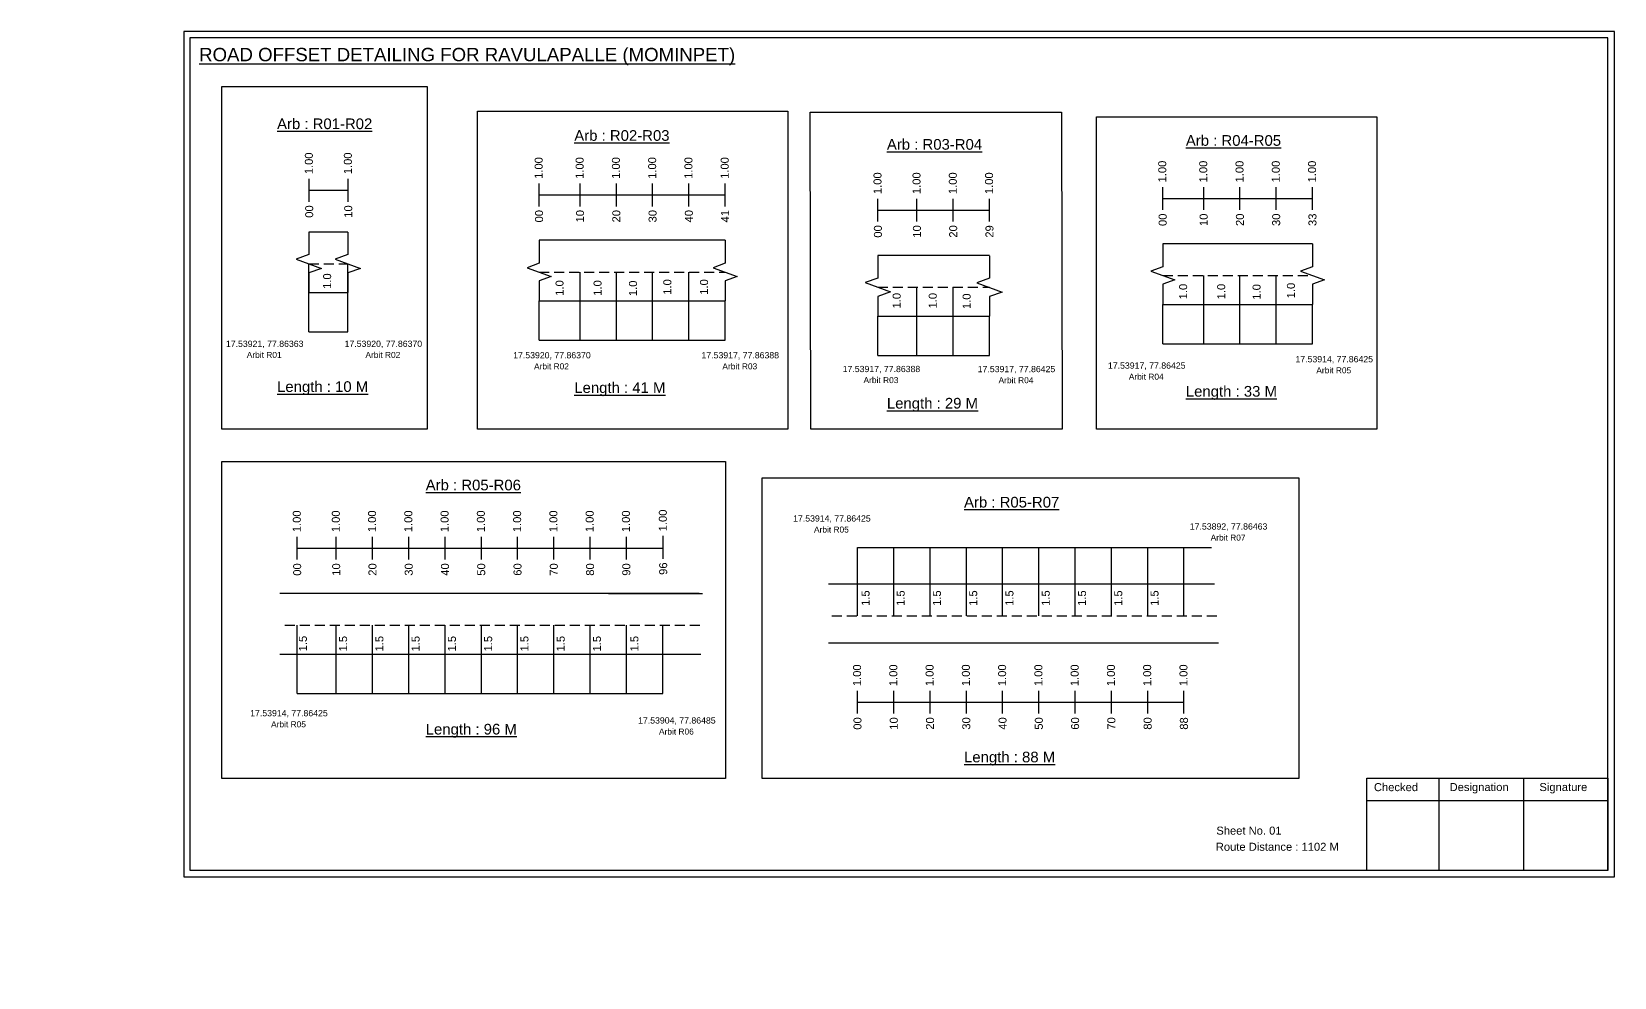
# Model space of a CAD drawing. Header units: inches. Extents: x 650 to 5493, y 229 to 773.
# Drawn here: x 3439 to 4033, y 229 to 583 of the extents above; entities that cross this region are included whole.
import ezdxf

# ---------------------------------------------------------------- set-up
doc = ezdxf.new("R2010")
doc.units = ezdxf.units.IN
doc.header["$MEASUREMENT"] = 0
doc.linetypes.add('DASHED2', pattern=[0.375, 0.25, -0.125])
doc.layers.add('PDF_Geometry', color=7, linetype='Continuous')
doc.layers.add('PDF_Text', color=5, linetype='Continuous')
doc.styles.add('PDF Arial', font='arial.ttf')
doc.styles.get("Standard").update_dxf_attribs({"font": 'arial.ttf'})

msp = doc.modelspace()

# ---------------------------------------------------------------- linework, layer by layer
at = {"color": 217, "true_color": 0x93278f}
for p, q in [((3543.4, 519.75), (3543.4, 528.31)), ((3558.03, 519.75), (3558.03, 528.31)), ((3543.4, 524.03), (3558.03, 524.04)), ((3629.59, 518), (3629.59, 526.56)), ((3644.96, 518), (3644.96, 526.56)), ((3658.56, 518), (3658.56, 526.56)), ((3672.16, 518), (3672.16, 526.56)), ((3685.76, 518), (3685.76, 526.56)), ((3699.36, 518), (3699.36, 526.56)), ((3863.43, 516.67), (3863.43, 525.23)), ((3878.8, 516.67), (3878.8, 525.23)), ((3892.4, 516.67), (3892.4, 525.23)), ((3906, 516.67), (3906, 525.23)), ((3919.6, 516.67), (3919.6, 525.23)), ((3629.59, 522.27), (3699.36, 522.27)), ((3756.65, 512.31), (3756.65, 520.87)), ((3756.65, 516.59), (3798.48, 516.59)), ((3771.28, 512.31), (3771.28, 520.87)), ((3784.88, 512.31), (3784.88, 520.87)), ((3798.48, 512.31), (3798.48, 520.87)), ((3863.43, 520.94), (3919.6, 520.94)), ((3538.89, 385.61), (3538.89, 394.16)), ((3553.52, 385.61), (3553.52, 394.16)), ((3567.12, 385.61), (3567.12, 394.16)), ((3580.72, 385.61), (3580.72, 394.16)), ((3594.32, 385.61), (3594.32, 394.16)), ((3607.92, 385.61), (3607.92, 394.16)), ((3621.52, 385.61), (3621.52, 394.16)), ((3635.12, 385.61), (3635.12, 394.16)), ((3648.72, 385.61), (3648.72, 394.16)), ((3662.32, 385.61), (3662.32, 394.16)), ((3676.14, 385.93), (3676.14, 394.49)), ((3538.89, 389.88), (3676.14, 389.96)), ((3748.99, 327.91), (3748.99, 336.46)), ((3762.59, 327.91), (3762.59, 336.46)), ((3776.19, 327.91), (3776.19, 336.46)), ((3789.79, 327.91), (3789.79, 336.46)), ((3803.39, 327.91), (3803.39, 336.46)), ((3816.99, 327.91), (3816.99, 336.46)), ((3830.59, 327.91), (3830.59, 336.46)), ((3844.19, 327.91), (3844.19, 336.46)), ((3857.79, 327.91), (3857.79, 336.46)), ((3871.39, 327.91), (3871.39, 336.46)), ((3748.99, 332.18), (3871.39, 332.2))]:
    msp.add_line(p, q, dxfattribs=at)
for p, q in [((3557.83, 508.39), (3543.21, 508.39)), ((3699.36, 505.28), (3629.59, 505.28)), ((3798.48, 499.59), (3756.65, 499.59)), ((3919.6, 503.95), (3863.43, 503.95)), ((3543.21, 470.97), (3543.21, 496.51)), ((3557.83, 470.97), (3557.83, 496.51)), ((3644.96, 467.86), (3644.96, 493.4)), ((3658.56, 467.86), (3658.56, 493.4)), ((3672.16, 467.86), (3672.16, 493.4)), ((3685.76, 467.86), (3685.76, 493.4)), ((3771.28, 462.17), (3771.28, 487.7)), ((3784.88, 462.17), (3784.88, 487.7)), ((3878.8, 466.53), (3878.8, 492.07)), ((3892.4, 466.53), (3892.4, 492.07)), ((3906, 466.53), (3906, 492.07)), ((3543.21, 485.71), (3557.83, 485.71)), ((3629.59, 482.59), (3699.36, 482.59)), ((3629.59, 467.86), (3629.59, 482.59)), ((3699.36, 467.86), (3699.36, 482.59)), ((3863.43, 481.26), (3919.6, 481.26)), ((3863.43, 466.53), (3863.43, 481.26)), ((3919.6, 466.53), (3919.6, 481.26)), ((3756.65, 476.9), (3782.21, 476.9)), ((3756.65, 462.17), (3756.65, 476.9)), ((3782.21, 476.9), (3798.48, 476.9)), ((3798.48, 462.17), (3798.48, 476.9)), ((3748.99, 364.61), (3748.99, 390.14)), ((3762.59, 364.61), (3762.59, 390.14)), ((3776.19, 364.61), (3776.19, 390.14)), ((3789.79, 364.61), (3789.79, 390.14)), ((3803.39, 364.61), (3803.39, 390.14)), ((3816.99, 364.61), (3816.99, 390.14)), ((3830.59, 364.61), (3830.59, 390.14)), ((3844.19, 364.61), (3844.19, 390.14)), ((3857.79, 364.61), (3857.79, 390.14)), ((3871.39, 364.61), (3871.39, 390.14)), ((3738.11, 376.49), (3882.9, 376.49)), ((3689.58, 372.88), (3532.33, 372.88)), ((3655.57, 372.88), (3690.82, 372.88)), ((3538.89, 335.46), (3538.89, 361)), ((3553.52, 335.46), (3553.52, 361)), ((3567.12, 335.46), (3567.12, 361)), ((3580.72, 335.46), (3580.72, 361)), ((3594.32, 335.46), (3594.32, 361)), ((3607.92, 335.46), (3607.92, 361)), ((3621.52, 335.46), (3621.52, 361)), ((3635.12, 335.46), (3635.12, 361)), ((3648.72, 335.46), (3648.72, 361)), ((3662.32, 335.46), (3662.32, 361)), ((3675.92, 335.46), (3675.92, 361)), ((3532.33, 350.2), (3564.45, 350.2)), ((3564.45, 350.2), (3690.27, 350.2)), ((3884.31, 354.3), (3738.11, 354.3))]:
    msp.add_line(p, q)
at = {"linetype": 'DASHED2', "ltscale": 15}
for p, q in [((3543.21, 496.51), (3557.83, 496.51)), ((3629.59, 493.4), (3699.36, 493.4)), ((3756.65, 487.7), (3798.48, 487.7)), ((3863.43, 492.07), (3919.6, 492.07)), ((3739.38, 364.61), (3883.74, 364.61)), ((3534.26, 361), (3690.56, 361))]:
    msp.add_line(p, q, dxfattribs=at)
at = {"color": 5}
for p, q in [((3543.21, 470.97), (3557.83, 470.97)), ((3629.59, 467.86), (3699.36, 467.86)), ((3863.43, 466.53), (3919.6, 466.53)), ((3756.65, 462.17), (3798.48, 462.17)), ((3748.99, 390.14), (3881.76, 390.14)), ((3538.89, 335.46), (3675.92, 335.46))]:
    msp.add_line(p, q, dxfattribs=at)
for points in [[(3510.61, 562.94), (3587.55, 562.94), (3587.55, 434.49), (3510.61, 434.49)], [(3606.49, 553.7), (3722.84, 553.7), (3722.84, 434.49), (3606.49, 434.49)], [(3731.19, 553.31), (3825.43, 553.31), (3825.72, 434.49), (3731.48, 434.49)], [(3838.54, 551.5), (3943.7, 551.5), (3943.7, 434.49), (3838.54, 434.49)], [(3510.61, 422.41), (3699.54, 422.41), (3699.54, 303.59), (3510.61, 303.59)], [(3713.21, 416.27), (3914.45, 416.27), (3914.45, 303.59), (3713.21, 303.59)]]:
    msp.add_lwpolyline(points, close=True)
at = {"linetype": 'Continuous'}
for points in [[(3543.21, 508.39), (3543.21, 499.96), (3538.46, 498.24), (3547.95, 494.78), (3543.21, 493.06), (3543.21, 485.71)], [(3557.83, 508.39), (3557.83, 499.96), (3553.09, 498.24), (3562.58, 494.78), (3557.83, 493.06), (3557.83, 485.71)], [(3629.59, 505.28), (3629.59, 496.67), (3625.09, 495.03), (3634.09, 491.76), (3629.59, 490.12), (3629.59, 482.59)], [(3699.36, 505.28), (3699.36, 496.67), (3694.86, 495.03), (3703.85, 491.76), (3699.36, 490.12), (3699.36, 482.59)], [(3756.65, 499.59), (3756.65, 491.15), (3751.91, 489.43), (3761.4, 485.98), (3756.65, 484.25), (3756.65, 476.9)], [(3798.48, 499.51), (3798.48, 491.08), (3793.74, 489.35), (3803.22, 485.9), (3798.48, 484.17), (3798.48, 476.82)], [(3863.43, 503.95), (3863.43, 495.34), (3858.93, 493.7), (3867.93, 490.43), (3863.43, 488.79), (3863.43, 481.26)], [(3919.6, 503.95), (3919.6, 495.34), (3915.1, 493.7), (3924.1, 490.43), (3919.6, 488.79), (3919.6, 481.26)], [(3919.6, 503.95), (3919.6, 495.34), (3915.1, 493.7), (3924.1, 490.43), (3919.6, 488.79), (3919.6, 481.26)]]:
    msp.add_lwpolyline(points, dxfattribs=at)
msp.add_arc((3469.29, 259.08), 30, 0, 0)
at = {"layer": 'PDF_Geometry'}
for points in [[(3496.31, 583.48), (3496.31, 266.77), (4032.79, 266.77), (4032.79, 583.48)], [(3498.64, 581.15), (3498.64, 269.19), (4030.37, 269.19), (4030.37, 581.15)]]:
    msp.add_lwpolyline(points, close=True, dxfattribs=at)
at = {"layer": 'PDF_Geometry', "color": 242, "true_color": 0xcc1f26}
msp.add_lwpolyline([(4030.37, 269.09), (3940.03, 269.09), (3940.03, 303.7), (4030.37, 303.7)], close=True, dxfattribs=at)
for points in [[(3967.01, 303.7), (3967.01, 269.09)], [(3998.74, 303.7), (3998.74, 269.09)], [(3940.03, 295.33), (4030.37, 295.33)]]:
    msp.add_lwpolyline(points, dxfattribs=at)

# ---------------------------------------------------------------- texts
at = {"color": 242, "true_color": 0xcd2027}
for s, height, p in [('%%UROAD OFFSET DETAILING FOR RAVULAPALLE (MOMINPET)', 5, (3502.09, 572.4)), ('%%UArb : R01-R02', 4, (3531.32, 546.96)), ('%%UArb : R02-R03', 4, (3642.78, 542.57)), ('%%UArb : R03-R04', 4, (3760, 539.24)), ('%%UArb : R04-R05', 4, (3872.11, 540.7)), ('%%ULength : 10 M', 4, (3531.32, 448.46)), ('%%ULength : 41 M', 4, (3642.78, 448.07)), ('%%ULength : 29 M', 4, (3760, 442.24)), ('%%ULength : 33 M', 4, (3872.11, 446.7)), ('%%UArb : R05-R06', 4, (3587.06, 411.58)), ('%%UArb : R05-R07', 4, (3788.93, 405.15)), ('%%ULength : 96 M', 4, (3587.06, 320.08)), ('%%ULength : 88 M', 4, (3788.93, 309.65))]:
    msp.add_text(s, height=height, dxfattribs=at).set_placement(p)
at = {"color": 217, "true_color": 0x93278f}
for s, p in [('1.00', (3544.73, 530.05)), ('1.00', (3559.36, 530.05)), ('1.00', (3630.91, 528.3)), ('1.00', (3646.28, 528.3)), ('1.00', (3659.88, 528.3)), ('1.00', (3673.48, 528.3)), ('1.00', (3687.08, 528.3)), ('1.00', (3700.68, 528.3)), ('1.00', (3864.76, 526.97)), ('1.00', (3880.13, 526.97)), ('1.00', (3893.73, 526.97)), ('1.00', (3907.33, 526.97)), ('1.00', (3920.93, 526.97)), ('1.00', (3757.98, 522.6)), ('1.00', (3772.61, 522.6)), ('1.00', (3786.21, 522.6)), ('1.00', (3799.81, 522.6)), ('00', (3544.88, 513.73)), ('10', (3559.51, 513.73)), ('00', (3631.06, 511.98)), ('10', (3646.43, 511.98)), ('20', (3660.03, 511.98)), ('30', (3673.63, 511.98)), ('40', (3687.23, 511.98)), ('41', (3700.83, 511.98)), ('00', (3758.13, 506.28)), ('10', (3772.76, 506.28)), ('20', (3786.36, 506.28)), ('29', (3799.96, 506.28)), ('00', (3864.91, 510.65)), ('10', (3880.28, 510.65)), ('20', (3893.88, 510.65)), ('30', (3907.48, 510.65)), ('33', (3921.08, 510.65)), ('1.00', (3540.21, 395.9)), ('1.00', (3554.84, 395.9)), ('1.00', (3568.44, 395.9)), ('1.00', (3582.04, 395.9)), ('1.00', (3595.64, 395.9)), ('1.00', (3609.24, 395.9)), ('1.00', (3622.84, 395.9)), ('1.00', (3636.44, 395.9)), ('1.00', (3650.04, 395.9)), ('1.00', (3663.64, 395.9)), ('1.00', (3677.47, 396.23)), ('00', (3540.36, 379.58)), ('10', (3554.99, 379.58)), ('20', (3568.59, 379.58)), ('30', (3582.19, 379.58)), ('40', (3595.79, 379.58)), ('50', (3609.39, 379.58)), ('60', (3622.99, 379.58)), ('70', (3636.59, 379.58)), ('80', (3650.19, 379.58)), ('90', (3663.79, 379.58)), ('96', (3677.62, 379.91)), ('1.00', (3750.31, 338.2)), ('1.00', (3763.91, 338.2)), ('1.00', (3777.51, 338.2)), ('1.00', (3791.11, 338.2)), ('1.00', (3804.71, 338.2)), ('1.00', (3818.31, 338.2)), ('1.00', (3831.91, 338.2)), ('1.00', (3845.51, 338.2)), ('1.00', (3859.11, 338.2)), ('1.00', (3872.71, 338.2)), ('00', (3750.47, 321.88)), ('10', (3764.07, 321.88)), ('20', (3777.67, 321.88)), ('30', (3791.27, 321.88)), ('40', (3804.87, 321.88)), ('50', (3818.47, 321.88)), ('60', (3832.07, 321.88)), ('70', (3845.67, 321.88)), ('80', (3859.27, 321.88)), ('88', (3872.87, 321.88))]:
    msp.add_text(s, height=3, rotation=90, dxfattribs=at).set_placement(p)
for s, p in [('1.0', (3551.6, 487.07)), ('1.0', (3638.74, 484.5)), ('1.0', (3653.01, 484.5)), ('1.0', (3666.28, 484.38)), ('1.0', (3679.17, 484.88)), ('1.0', (3692.93, 484.88)), ('1.0', (3872.59, 483.17)), ('1.0', (3886.86, 483.17)), ('1.0', (3900.12, 483.05)), ('1.0', (3913.01, 483.55)), ('1.0', (3765.17, 479.74)), ('1.0', (3778.69, 479.74)), ('1.0', (3791.4, 479.54)), ('1.5', (3753.5, 368.28)), ('1.5', (3766.66, 368.28)), ('1.5', (3780.26, 368.28)), ('1.5', (3793.86, 368.28)), ('1.5', (3807.46, 368.28)), ('1.5', (3821.06, 368.28)), ('1.5', (3834.66, 368.28)), ('1.5', (3848.26, 368.28)), ('1.5', (3861.86, 368.28)), ('1.5', (3542.49, 351.25)), ('1.5', (3557.58, 351.19)), ('1.5', (3571.18, 351.19)), ('1.5', (3584.78, 351.19)), ('1.5', (3598.38, 351.19)), ('1.5', (3611.98, 351.19)), ('1.5', (3625.58, 351.19)), ('1.5', (3639.18, 351.19)), ('1.5', (3652.78, 351.19)), ('1.5', (3666.81, 351.19))]:
    msp.add_text(s, height=3, rotation=90).set_placement(p)
at = {"color": 5}
for s, height, p in [('17.53921, 77.86363', 2.34, (3512.14, 465.35)), ('Arbit R01', 2.246, (3519.96, 461.22)), ('17.53920, 77.86370', 2.34, (3556.64, 465.35)), ('Arbit R02', 2.246, (3564.46, 461.22)), ('17.53920, 77.86370', 2.34, (3619.86, 461.05)), ('17.53917, 77.86388', 2.34, (3690.48, 461.04)), ('Arbit R02', 2.246, (3627.68, 456.93)), ('Arbit R03', 2.246, (3698.3, 456.92)), ('17.53917, 77.86388', 2.34, (3743.42, 455.89)), ('17.53917, 77.86425', 2.34, (3794.06, 455.87)), ('17.53917, 77.86425', 2.34, (3842.9, 457.18)), ('17.53914, 77.86425', 2.34, (3913.21, 459.57)), ('Arbit R05', 2.246, (3921.03, 455.45)), ('Arbit R03', 2.246, (3751.24, 451.77)), ('Arbit R04', 2.246, (3801.88, 451.74)), ('Arbit R04', 2.246, (3850.72, 453.05)), ('17.53914, 77.86425', 2.34, (3724.84, 399.89)), ('Arbit R05', 2.246, (3732.66, 395.76)), ('17.53892, 77.86463', 2.34, (3873.59, 396.88)), ('Arbit R07', 2.246, (3881.41, 392.75)), ('17.53914, 77.86425', 2.34, (3521.24, 326.91)), ('17.53904, 77.86485', 2.34, (3666.7, 324.19)), ('Arbit R05', 2.246, (3529.07, 322.79)), ('Arbit R06', 2.246, (3674.52, 320.06))]:
    msp.add_text(s, height=height, dxfattribs=at).set_placement(p)
for s, p in [('Sheet No. 01', (3883.53, 282.56)), ('Route Distance : 1102 M', (3883.34, 276.51))]:
    msp.add_text(s, height=3).set_placement(p)
at = {"layer": 'PDF_Text', "color": 7, "attachment_point": 7, "style": 'PDF Arial'}
for s, insert, char_height in [('Checked', (3942.63, 298.81), 3.001), ('Designation', (3971.01, 297.98), 3.0006), ('Signature', (4004.69, 297.98), 3.001)]:
    msp.add_mtext(s, dxfattribs=dict(at, insert=insert, char_height=char_height))

doc.saveas('drawing.dxf')
